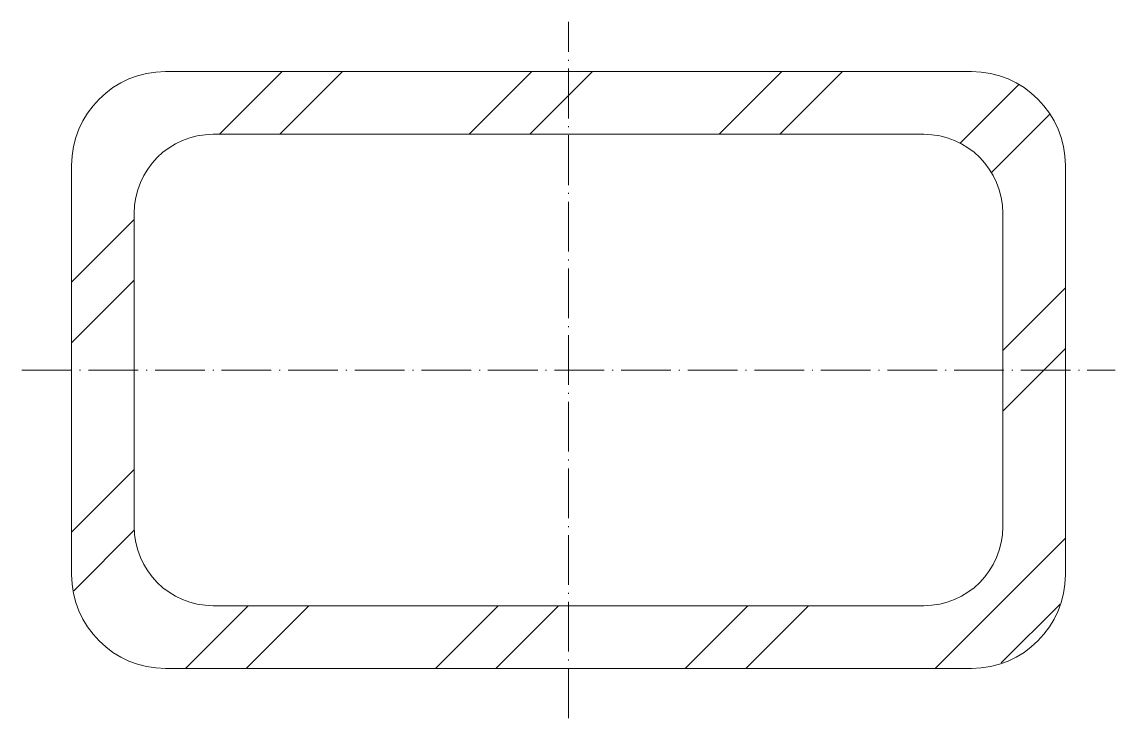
# Model space of a CAD drawing. Header units: metres. Extents: x -55 to 55, y -35 to 35.
import ezdxf

# ---------------------------------------------------------------- set-up
doc = ezdxf.new("R2010")
doc.units = ezdxf.units.M
doc.linetypes.add('MV_hartlijn_staal', pattern=[6.6, 5, -0.8, 0, -0.8])
doc.layers.add('A-DETL-GENF', color=92, linetype='Continuous', lineweight=18)

# ---------------------------------------------------------------- blocks, each defined once
blk = doc.blocks.new('28 Staalprofielen- koker RHS-2d - K100_60_6_3-3531689-00_0 Basismaterialen')
at = {"layer": 'A-DETL-GENF', "lineweight": 13}
h = blk.add_hatch(dxfattribs=at)
h.set_pattern_fill('FP_376', color=256, style=0, pattern_type=2)
h.set_pattern_definition([(45, (2600.222, 4570.046), (-12.57236, 12.57236), []), (45, (2600.222, 4589.096), (-12.57236, 12.57236), [])])
h.paths.add_polyline_path([(40.55, -30), (43, -29.68), (45.28, -28.73), (47.23, -27.23), (48.73, -25.28), (49.68, -23), (50, -20.55), (50, 20.55), (49.68, 23), (48.73, 25.27), (47.23, 27.23), (45.28, 28.73), (43, 29.68), (40.55, 30), (-40.55, 30), (-43, 29.68), (-45.28, 28.73), (-47.23, 27.23), (-48.73, 25.27), (-49.68, 23), (-50, 20.55), (-50, -20.55), (-49.68, -23), (-48.73, -25.28), (-47.23, -27.23), (-45.28, -28.73), (-43, -29.68), (-40.55, -30)])
h.paths.add_polyline_path([(35.75, -23.7), (-35.75, -23.7), (-37.81, -23.43), (-39.73, -22.63), (-41.37, -21.37), (-42.63, -19.73), (-43.43, -17.81), (-43.7, -15.75), (-43.7, 15.75), (-43.43, 17.81), (-42.63, 19.72), (-41.37, 21.37), (-39.73, 22.63), (-37.81, 23.43), (-35.75, 23.7), (35.75, 23.7), (37.81, 23.43), (39.73, 22.63), (41.37, 21.37), (42.63, 19.72), (43.43, 17.81), (43.7, 15.75), (43.7, -15.75), (43.43, -17.81), (42.63, -19.73), (41.37, -21.37), (39.73, -22.63), (37.81, -23.43)])
at = {"layer": 'A-DETL-GENF', "linetype": 'MV_hartlijn_staal', "lineweight": 13}
for p, q in [((0, -35), (0, 35)), ((-55, 0), (55, 0))]:
    blk.add_line(p, q, dxfattribs=at)
at = {"layer": 'A-DETL-GENF'}
for p, q in [((40.55, 30), (-40.55, 30)), ((-40.55, 30), (40.55, 30)), ((-35.75, 23.7), (35.75, 23.7)), ((-35.75, 23.7), (35.75, 23.7)), ((-50, 20.55), (-50, -20.55)), ((-50, -20.55), (-50, 20.55)), ((50, -20.55), (50, 20.55)), ((50, 20.55), (50, -20.55)), ((-43.7, -15.75), (-43.7, 15.75)), ((-43.7, -15.75), (-43.7, 15.75)), ((43.7, 15.75), (43.7, -15.75)), ((43.7, 15.75), (43.7, -15.75)), ((35.75, -23.7), (-35.75, -23.7)), ((35.75, -23.7), (-35.75, -23.7)), ((-40.55, -30), (40.55, -30)), ((40.55, -30), (-40.55, -30))]:
    blk.add_line(p, q, dxfattribs=at)
for centre, radius, start, end in [((-40.55, 20.55), 9.45, 90, 180), ((-40.55, 20.55), 9.45, 90, 180), ((40.55, 20.55), 9.45, 360, 90), ((40.55, 20.55), 9.45, 360, 90), ((-35.75, 15.75), 7.95, 90, 180), ((-35.75, 15.75), 7.95, 90, 180), ((35.75, 15.75), 7.95, 360, 90), ((35.75, 15.75), 7.95, 360, 90), ((-35.75, -15.75), 7.95, 180, 270), ((-35.75, -15.75), 7.95, 180, 270), ((35.75, -15.75), 7.95, 270, 360), ((35.75, -15.75), 7.95, 270, 360), ((-40.55, -20.55), 9.45, 180, 270), ((-40.55, -20.55), 9.45, 180, 270), ((40.55, -20.55), 9.45, 270, 0), ((40.55, -20.55), 9.45, 270, 0)]:
    blk.add_arc(centre, radius, start, end, dxfattribs=at)

msp = doc.modelspace()

# ---------------------------------------------------------------- block references
msp.add_blockref('28 Staalprofielen- koker RHS-2d - K100_60_6_3-3531689-00_0 Basismaterialen', (0, 0))

doc.saveas('drawing.dxf')
